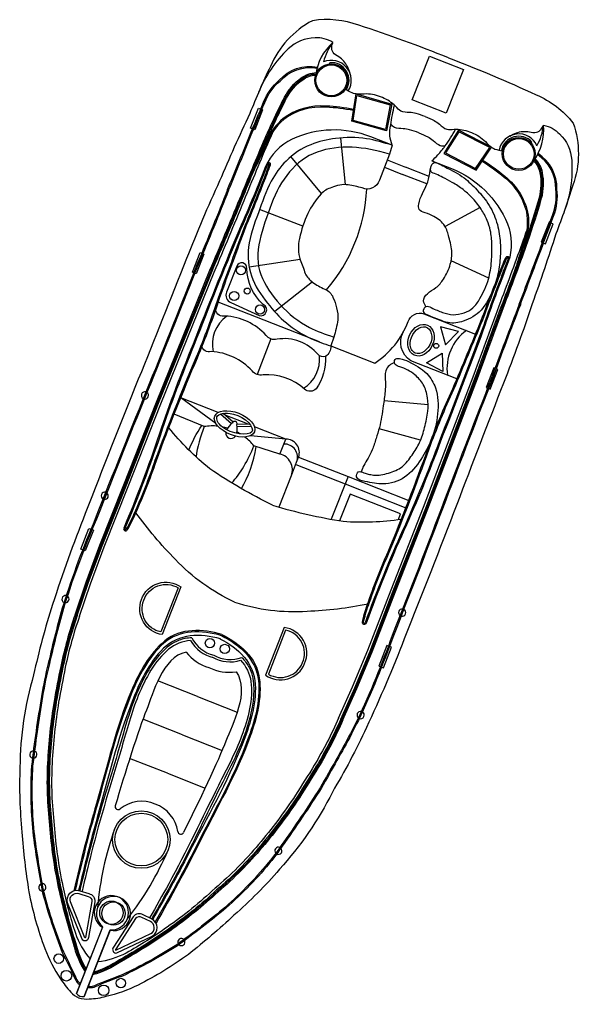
# Model space of a CAD drawing. Header units: metres. Extents: x 355371 to 357333, y 1740928 to 1742543.
# Drawn here: x 355869.32 to 355893.07, y 1741583.19 to 1741624.82 of the extents above; entities that cross this region are included whole.
import ezdxf

# ---------------------------------------------------------------- set-up
doc = ezdxf.new("R2010")
doc.units = ezdxf.units.M

msp = doc.modelspace()

# ---------------------------------------------------------------- linework, layer by layer
at = {"color": 32, "true_color": 0xcd6928}
for p, q in [((355882.508, 1741622.942), (355882.504, 1741622.991)), ((355883.169, 1741617.807), (355882.973, 1741619.797)), ((355891.051, 1741619.587), (355891.087, 1741619.62)), ((355882.148, 1741617.432), (355880.85, 1741619.002)), ((355884.942, 1741618.858), (355885.715, 1741618.555)), ((355884.822, 1741618.547), (355885.593, 1741618.244)), ((355886.725, 1741618.158), (355885.715, 1741618.555)), ((355886.627, 1741617.838), (355885.593, 1741618.244)), ((355881.357, 1741616.047), (355879.518, 1741616.755)), ((355888.891, 1741616.832), (355887.402, 1741616.03)), ((355881.239, 1741614.631), (355879.076, 1741614.298)), ((355889.256, 1741613.842), (355887.66, 1741614.577)), ((355881.764, 1741613.674), (355880.16, 1741612.414)), ((355882.058, 1741611.123), (355877.76, 1741612.811)), ((355880.002, 1741611.253), (355879.409, 1741609.742)), ((355877.757, 1741608.127), (355876.167, 1741608.751)), ((355877.665, 1741607.654), (355876.167, 1741608.751)), ((355886.677, 1741608.459), (355884.806, 1741608.629)), ((355878.326, 1741607.643), (355877.857, 1741608.055)), ((355878.391, 1741607.717), (355877.972, 1741608.085)), ((355878.999, 1741607.639), (355878.06, 1741608.008)), ((355878.556, 1741607.552), (355879.165, 1741607.536)), ((355878.559, 1741607.651), (355879.096, 1741607.637)), ((355880.628, 1741607), (355879.302, 1741607.52)), ((355880.628, 1741607), (355879.127, 1741607.139)), ((355886.358, 1741606.945), (355884.597, 1741607.437)), ((355880.376, 1741606.359), (355880.628, 1741607)), ((355883.277, 1741605.405), (355885.857, 1741604.392)), ((355883.156, 1741605.096), (355885.737, 1741604.082)), ((355876.882, 1741596.061), (355875.194, 1741596.724)), ((355876.882, 1741596.061), (355878.571, 1741595.398)), ((355876.241, 1741594.428), (355874.557, 1741595.089)), ((355876.241, 1741594.428), (355877.924, 1741593.766)), ((355875.599, 1741592.794), (355873.986, 1741593.427)), ((355875.599, 1741592.794), (355877.212, 1741592.16))]:
    msp.add_line(p, q, dxfattribs=at)
for points in [[(355887.539, 1741623.197, 0.01736), (355883.739, 1741624.585, 0.12634), (355881.765, 1741624.775, 0.172899), (355879.976, 1741622.836, 0.013884), (355879.097, 1741620.826, 0.008973), (355877.817, 1741617.965, 0.01509), (355876.417, 1741614.667, -0.002245), (355874.363, 1741609.538, 0.003342), (355872.11, 1741603.834, 0.016984), (355870.723, 1741599.97, 0.024546), (355869.916, 1741596.977, 0.067942), (355869.332, 1741593.046, 0.033948), (355869.419, 1741590.298, 0.022001), (355869.711, 1741587.763, 0.042872), (355870.39, 1741585.352, 0.059514), (355871.053, 1741584.064, 0.046364), (355871.496, 1741583.5, 0.104882), (355871.847, 1741583.24, 0.104882)], [(355882.626, 1741623.851, 0.164393), (355881.874, 1741624.043, 0.188684), (355880.737, 1741623.581, 0.10758), (355879.47, 1741621.721)], [(355887.539, 1741623.197, -0.01736), (355891.267, 1741621.629, -0.12634), (355892.843, 1741620.424, -0.172899), (355892.834, 1741617.787, -0.013884), (355892.11, 1741615.715, -0.008973), (355891.102, 1741612.748, -0.01509), (355889.884, 1741609.378, 0.002245), (355887.899, 1741604.222, -0.003342), (355885.669, 1741598.51, -0.016984), (355884.055, 1741594.734, -0.024546), (355882.61, 1741591.992, -0.067942), (355880.362, 1741588.714, -0.033948), (355878.43, 1741586.76, -0.022001), (355876.49, 1741585.101, -0.042872), (355874.352, 1741583.796, -0.059514), (355872.989, 1741583.303, -0.046364), (355872.281, 1741583.191, -0.104882), (355871.847, 1741583.24, -0.104882)], [(355871.677, 1741599.53), (355872.145, 1741600.912), (355872.729, 1741602.495), (355873.75, 1741605.048), (355875.13, 1741608.562), (355877.408, 1741614.172, 0.002601), (355878.677, 1741617.206, -0.004411), (355879.754, 1741619.786, -0.013009), (355880.576, 1741621.526, -0.113396), (355881.291, 1741622.348, -0.146005), (355881.918, 1741622.568, -1.595219)], [(355871.723, 1741599.514), (355872.191, 1741600.895), (355872.775, 1741602.478), (355873.796, 1741605.029), (355875.176, 1741608.543), (355877.454, 1741614.153, 0.002601), (355878.723, 1741617.187, -0.004411), (355879.799, 1741619.766, -0.013003), (355880.62, 1741621.503, -0.113337), (355881.32, 1741622.308, -0.144821), (355881.91, 1741622.518, -0.138987)], [(355871.77, 1741599.498), (355872.238, 1741600.879), (355872.822, 1741602.46), (355873.842, 1741605.011), (355875.222, 1741608.525), (355877.5, 1741614.134, 0.002601), (355878.768, 1741617.168, -0.00441), (355879.844, 1741619.746, -0.012997), (355880.664, 1741621.48, -0.113276), (355881.349, 1741622.268, -0.142458), (355881.903, 1741622.468, -0.142458)], [(355878.156, 1741617.596, 0.002942), (355879.087, 1741619.869, -0.002013), (355879.69, 1741621.313, -0.130442), (355880.356, 1741622.248, -0.261246), (355881.976, 1741622.808, -0.209197)], [(355878.202, 1741617.577, 0.002941), (355879.133, 1741619.851, -0.002014), (355879.736, 1741621.295, -0.130992), (355880.39, 1741622.212, -0.261832), (355881.967, 1741622.759, -0.261832)], [(355883.504, 1741620.953, 0.043334), (355882.348, 1741621.097, 0.18333), (355880.544, 1741620.578, 0.123985), (355879.762, 1741619.436, -0.015377), (355879.34, 1741618.553)], [(355883.511, 1741621.002, 0.043195), (355882.351, 1741621.146, 0.183415), (355880.513, 1741620.616, 0.094511), (355879.851, 1741619.762)], [(355871.864, 1741599.466), (355872.331, 1741600.846), (355872.914, 1741602.424), (355873.934, 1741604.975), (355875.314, 1741608.488), (355877.591, 1741614.096, 0.002601), (355878.86, 1741617.131, -0.00441), (355879.935, 1741619.707, -0.002867), (355880.108, 1741620.092, -0.002867)], [(355885.153, 1741619.482), (355884.239, 1741619.841, 0.202722), (355880.899, 1741619.744, 0.178768), (355879.771, 1741618.576, -0.010028), (355878.587, 1741615.741, 0.005356), (355876.695, 1741611.037, 0.016605), (355875.255, 1741607.197, -0.018921), (355873.748, 1741603.218, 0.925873), (355873.892, 1741603.135, 0.041202), (355874.236, 1741603.812, 0.024461), (355875.131, 1741606.081, -0.012888), (355876.875, 1741610.446, 0.019359), (355877.831, 1741613.025, -0.002375), (355878.934, 1741616.01, 0.006386), (355879.69, 1741617.889, 0.013656), (355879.977, 1741618.648, 0.862706), (355879.84, 1741618.72, -0.648089)], [(355891.583, 1741620.333, -0.164393), (355892.265, 1741619.962, -0.188684), (355892.783, 1741618.85, -0.10758), (355892.447, 1741616.625)], [(355885.153, 1741619.482), (355885.037, 1741619.105), (355884.608, 1741617.993, -0.448043), (355883.881, 1741617.669, 0.025561), (355883.28, 1741617.796, 0.15676), (355882.584, 1741617.681, 0.144288), (355882.129, 1741617.413, 0.079427), (355881.571, 1741616.583, 0.054179), (355881.211, 1741615.52, 0.127294), (355881.244, 1741614.614, -0.025195), (355881.453, 1741614.035, 0.112656), (355881.767, 1741613.671, 0.061652), (355882.288, 1741613.369, -0.222278), (355882.635, 1741613.019, -0.049109), (355882.789, 1741612.57, -0.09997), (355882.843, 1741612.065, -0.045992), (355882.667, 1741611.332), (355882.543, 1741610.957)], [(355890.602, 1741612.708, -0.002942), (355891.467, 1741615.008, 0.002013), (355892.008, 1741616.476, 0.130442), (355892.156, 1741617.614, 0.261246), (355891.35, 1741619.127, 0.209197)], [(355882.967, 1741595.101), (355883.563, 1741596.431), (355884.212, 1741597.987), (355885.2, 1741600.551), (355886.58, 1741604.065), (355888.728, 1741609.725, -0.002601), (355889.863, 1741612.811, 0.00441), (355890.829, 1741615.433, 0.012997), (355891.408, 1741617.261, 0.113276), (355891.442, 1741618.305, 0.142458), (355891.172, 1741618.827, 0.142458)], [(355883.012, 1741595.081), (355883.609, 1741596.412), (355884.257, 1741597.968), (355885.246, 1741600.533), (355886.626, 1741604.047), (355888.774, 1741609.707, -0.002601), (355889.909, 1741612.794, 0.004411), (355890.875, 1741615.416, 0.013003), (355891.456, 1741617.248, 0.113337), (355891.49, 1741618.314, 0.144821), (355891.201, 1741618.869, 0.138987)], [(355883.057, 1741595.061), (355883.654, 1741596.392), (355884.303, 1741597.95), (355885.292, 1741600.515), (355886.672, 1741604.029), (355888.82, 1741609.69, -0.002601), (355889.955, 1741612.777, 0.004411), (355890.922, 1741615.4, 0.013009), (355891.503, 1741617.235, 0.113396), (355891.539, 1741618.324, 0.146005), (355891.229, 1741618.912, 1.595219)], [(355886.838, 1741618.821), (355887.672, 1741618.493, -0.202722), (355890.054, 1741616.149, -0.178768), (355890.086, 1741614.525, 0.010028), (355889.024, 1741611.642, -0.005356), (355887.21, 1741606.908, -0.016605), (355885.652, 1741603.114, 0.018921), (355884.049, 1741599.173, -0.925873), (355883.886, 1741599.21, -0.041202), (355884.096, 1741599.94, -0.024461), (355884.983, 1741602.212, 0.012888), (355886.676, 1741606.597, -0.019359), (355887.73, 1741609.137, 0.002375), (355888.953, 1741612.076, -0.006386), (355889.678, 1741613.967, -0.013656), (355889.984, 1741614.719, -0.862706), (355890.133, 1741614.678, 0.648089)], [(355888.968, 1741618.807, -0.043334), (355889.913, 1741618.126, -0.18333), (355890.882, 1741616.518, -0.123985), (355890.677, 1741615.149, 0.015377), (355890.386, 1741614.215)], [(355888.996, 1741618.848, -0.043195), (355889.944, 1741618.164, -0.183415), (355890.93, 1741616.525, -0.094511), (355890.834, 1741615.449)], [(355890.556, 1741612.726, -0.002941), (355891.421, 1741615.025, 0.002014), (355891.962, 1741616.494, 0.130992), (355892.107, 1741617.611, 0.261832), (355891.323, 1741619.085, 0.261832)], [(355879.882, 1741618.694, 0.016488), (355879.817, 1741618.557, -0.010023), (355878.632, 1741615.721, 0.005356), (355876.741, 1741611.019, 0.016607), (355875.302, 1741607.181, -0.018921), (355873.793, 1741603.199, -0.01143), (355873.792, 1741603.197, 0.913283), (355873.851, 1741603.162, 0.041174), (355874.19, 1741603.832, 0.024478), (355875.085, 1741606.098, -0.012889), (355876.829, 1741610.465, 0.019362), (355877.784, 1741613.041, -0.002377), (355878.888, 1741616.028, 0.006391), (355879.644, 1741617.907, 0.013664), (355879.931, 1741618.665, -0.000701), (355879.931, 1741618.665, 0.819976), (355879.882, 1741618.694, 0.819976)], [(355878.156, 1741617.596, -0.006425), (355876.879, 1741614.467, -0.002217), (355874.829, 1741609.349, 0.003368), (355872.537, 1741603.61, 0.024633), (355871.178, 1741599.961, 0.015037), (355870.54, 1741597.466, 0.025439), (355870.25, 1741596.06, 0.013843), (355869.825, 1741593.101, 0.040266), (355869.878, 1741590.301, 0.016729), (355870.296, 1741587.717, 0.029739), (355871.134, 1741585.184, -0.01525), (355871.678, 1741584.053, 0.132389), (355871.814, 1741583.869, 0.028442), (355871.886, 1741583.812, 0.028442)], [(355878.202, 1741617.578, -0.006424), (355876.925, 1741614.448, -0.002217), (355874.875, 1741609.33, 0.003368), (355872.583, 1741603.591, 0.024633), (355871.226, 1741599.947, 0.015038), (355870.588, 1741597.455, 0.025461), (355870.298, 1741596.052, 0.013839), (355869.874, 1741593.097, 0.040238), (355869.927, 1741590.307, 0.016715), (355870.344, 1741587.728, 0.029693), (355871.179, 1741585.205, -0.015234), (355871.724, 1741584.072, 0.134036), (355871.846, 1741583.907, 0.024879), (355871.904, 1741583.859, 0.024879)], [(355882.876, 1741595.141), (355883.473, 1741596.47), (355884.12, 1741598.024), (355885.108, 1741600.587), (355886.488, 1741604.1), (355888.635, 1741609.759, -0.002601), (355889.77, 1741612.846, 0.00441), (355890.735, 1741615.465, 0.002867), (355890.871, 1741615.865, 0.002867)], [(355890.084, 1741614.687, -0.016488), (355890.04, 1741614.543, 0.010023), (355888.978, 1741611.659, -0.005356), (355887.164, 1741606.925, -0.016607), (355885.607, 1741603.134, 0.018921), (355884.002, 1741599.19, 0.01143), (355884.002, 1741599.187, -0.913283), (355883.935, 1741599.202, -0.041174), (355884.142, 1741599.924, -0.024478), (355885.029, 1741602.193, 0.012889), (355886.722, 1741606.58, -0.019362), (355887.776, 1741609.117, 0.002377), (355888.999, 1741612.058, -0.006391), (355889.724, 1741613.949, -0.013664), (355890.029, 1741614.699, 0.000701), (355890.029, 1741614.699, -0.819976), (355890.084, 1741614.687, -0.819976)], [(355890.602, 1741612.708, 0.006425), (355889.409, 1741609.547, 0.002217), (355887.428, 1741604.401, -0.003368), (355885.203, 1741598.636, -0.024633), (355883.716, 1741595.038, -0.015037), (355882.485, 1741592.775, -0.025439), (355881.741, 1741591.547, -0.013843), (355880.039, 1741589.09, -0.040266), (355878.095, 1741587.075, -0.016729), (355876.031, 1741585.465, -0.029739), (355873.692, 1741584.179, 0.01525), (355872.524, 1741583.721, -0.132389), (355872.3, 1741583.678, -0.028442), (355872.208, 1741583.685, -0.028442)], [(355890.556, 1741612.727, 0.006424), (355889.363, 1741609.564, 0.002217), (355887.382, 1741604.418, -0.003368), (355885.156, 1741598.653, -0.024633), (355883.671, 1741595.059, -0.015038), (355882.442, 1741592.799, -0.025461), (355881.7, 1741591.574, -0.013839), (355880, 1741589.12, -0.040238), (355878.063, 1741587.112, -0.016715), (355876.003, 1741585.506, -0.029693), (355873.674, 1741584.225, 0.015234), (355872.504, 1741583.766, -0.134036), (355872.302, 1741583.728, -0.024879), (355872.226, 1741583.733, -0.024879)], [(355882.543, 1741610.957, -0.291269), (355882.315, 1741610.508, -0.299867), (355882.001, 1741610.586, 0.273478), (355880.258, 1741611.237, -0.28657), (355879.793, 1741611.402, 0.198759), (355878.055, 1741612.226, -0.45148), (355877.648, 1741612.481, -1.463971)], [(355882.543, 1741610.957), (355884.41, 1741610.224, 0.158322), (355885.831, 1741611.987, -0.417676), (355886.499, 1741612.326), (355888.7, 1741611.461)], [(355887.905, 1741609.553), (355885.948, 1741610.322, -0.406088), (355885.64, 1741611.567)], [(355882.323, 1741610.513, -0.164009), (355881.927, 1741609.134, -0.407559), (355881.426, 1741609.123, 0.20466), (355879.664, 1741609.726, -0.28657), (355879.2, 1741609.891, 0.198759), (355877.461, 1741610.715, -0.45148), (355877.054, 1741610.97, -1.463971)], [(355880.072, 1741604.184, -0.033687), (355877.407, 1741605.729, -0.051879), (355875.66, 1741607.476, -1.92312)], [(355880.345, 1741604.116), (355880.867, 1741605.446, 0.462925), (355880.376, 1741606.359), (355879.278, 1741606.715)], [(355880.867, 1741605.446), (355881.093, 1741606.022, 0.545737), (355880.543, 1741606.784, 0.282905)], [(355881.093, 1741606.022), (355881.175, 1741606.23, 0.516839), (355880.628, 1741607, 0.282905)], [(355880.072, 1741604.184, 0.033687), (355883.076, 1741603.503, 0.051879), (355885.545, 1741603.595, 1.92312)], [(355878.457, 1741600.071, -0.096403), (355875.94, 1741601.883, -0.040538), (355874.261, 1741603.868, -1.92312)], [(355876.177, 1741600.712), (355875.383, 1741598.689, -0.483063), (355874.499, 1741600.18, -0.50024), (355876.177, 1741600.712, -0.418424)], [(355878.457, 1741600.071, 0.096403), (355881.534, 1741599.686, 0.040538), (355884.115, 1741599.998, 1.92312)], [(355871.677, 1741599.53, 0.031596), (355871.066, 1741597.338, 0.004928), (355870.783, 1741595.85, 0.02844), (355870.504, 1741593.228, 0.042875), (355870.593, 1741590.576, 0.035347), (355870.964, 1741587.953, 0.024093), (355871.599, 1741585.575, 0.079837), (355872.1, 1741584.356)], [(355871.723, 1741599.513, 0.031592), (355871.114, 1741597.328, 0.004926), (355870.832, 1741595.842, 0.028436), (355870.553, 1741593.225, 0.042895), (355870.642, 1741590.58, 0.035363), (355871.013, 1741587.963, 0.024111), (355871.647, 1741585.588, 0.077658), (355872.122, 1741584.414, 0.077658)], [(355871.77, 1741599.497, 0.031588), (355871.163, 1741597.318, 0.004924), (355870.88, 1741595.834, 0.028433), (355870.602, 1741593.223, 0.042917), (355870.692, 1741590.585, 0.035379), (355871.061, 1741587.973, 0.02413), (355871.694, 1741585.601, 0.075408), (355872.145, 1741584.472, 0.075408)], [(355871.863, 1741599.465, 0.031581), (355871.259, 1741597.298, 0.00492), (355870.978, 1741595.817, 0.028426), (355870.701, 1741593.218, 0.042959), (355870.79, 1741590.594, 0.035411), (355871.157, 1741587.994, 0.028829), (355871.688, 1741586.003, 0.092336), (355872.315, 1741584.904, 0.080328)], [(355880.563, 1741598.99), (355879.769, 1741596.967, 0.483063), (355881.431, 1741597.457, 0.50024), (355880.563, 1741598.99, 0.418424)], [(355883.057, 1741595.061, -0.031596), (355882.013, 1741593.039, -0.004928), (355881.208, 1741591.756, -0.02844), (355879.628, 1741589.645, -0.042875), (355877.758, 1741587.762, -0.035347), (355875.701, 1741586.093, -0.024093), (355873.618, 1741584.782, -0.079837), (355872.422, 1741584.23)], [(355883.011, 1741595.08, -0.031592), (355881.971, 1741593.065, -0.004926), (355881.167, 1741591.783, -0.028436), (355879.59, 1741589.676, -0.042895), (355877.725, 1741587.799, -0.035363), (355875.673, 1741586.133, -0.024111), (355873.592, 1741584.824, -0.077658), (355872.444, 1741584.288, -0.077658)], [(355882.966, 1741595.1, -0.031588), (355881.929, 1741593.091, -0.004924), (355881.125, 1741591.81, -0.028433), (355879.552, 1741589.708, -0.042917), (355877.692, 1741587.836, -0.035379), (355875.644, 1741586.173, -0.02413), (355873.566, 1741584.866, -0.075408), (355872.467, 1741584.346, -0.075408)], [(355882.876, 1741595.14, -0.031581), (355881.844, 1741593.142, -0.00492), (355881.043, 1741591.864, -0.028426), (355879.477, 1741589.771, -0.042959), (355877.626, 1741587.91, -0.035411), (355875.588, 1741586.254, -0.028829), (355873.844, 1741585.156, -0.092336), (355872.637, 1741584.778, -0.080328)], [(355871.879, 1741587.801), (355872.259, 1741587.683, -0.382221), (355872.517, 1741587.334), (355872.241, 1741585.823, -0.786544), (355871.978, 1741585.742), (355871.361, 1741587.284, -0.616464), (355871.879, 1741587.801, -3.844907)], [(355874.928, 1741586.604), (355874.569, 1741586.776, 0.382221), (355874.143, 1741586.696), (355873.316, 1741585.401, 0.786544), (355873.454, 1741585.162), (355874.955, 1741585.872, 0.616464), (355874.928, 1741586.604, 3.844907)]]:
    msp.add_lwpolyline(points, format="xyb", dxfattribs=at)
for points in [[(355888.18, 1741622.704), (355887.451, 1741620.847), (355886.003, 1741621.415), (355886.733, 1741623.272)], [(355885.131, 1741621.234), (355884.914, 1741620.097), (355883.433, 1741620.504), (355883.616, 1741621.663)], [(355885.074, 1741621.199), (355884.875, 1741620.159), (355883.488, 1741620.54), (355883.656, 1741621.601)], [(355887.967, 1741620.121), (355887.352, 1741619.139), (355888.715, 1741618.43), (355889.369, 1741619.404)], [(355887.985, 1741620.056), (355887.423, 1741619.158), (355888.699, 1741618.494), (355889.297, 1741619.385)], [(355887.423, 1741611.007), (355887.97, 1741611.57), (355887.209, 1741611.762)], [(355887.283, 1741610.652), (355887.301, 1741609.868), (355886.613, 1741610.244)]]:
    msp.add_lwpolyline(points, close=True, dxfattribs=at)
for points in [[(355879.216, 1741620.181), (355879.134, 1741620.214), (355879.466, 1741621.061), (355879.567, 1741621.022)], [(355879.613, 1741621.003), (355879.644, 1741620.991), (355879.312, 1741620.144), (355879.262, 1741620.163)], [(355891.854, 1741616.197), (355891.822, 1741616.209), (355891.489, 1741615.361), (355891.539, 1741615.342)], [(355891.585, 1741615.324), (355891.667, 1741615.292), (355892, 1741616.139), (355891.899, 1741616.178)], [(355876.72, 1741614.064), (355876.66, 1741614.087), (355876.989, 1741614.925), (355877.06, 1741614.897)], [(355877.106, 1741614.879), (355877.153, 1741614.861), (355876.824, 1741614.023), (355876.766, 1741614.046)], [(355889.523, 1741610.003), (355889.476, 1741610.021), (355889.147, 1741609.184), (355889.206, 1741609.161)], [(355889.252, 1741609.143), (355889.311, 1741609.119), (355889.64, 1741609.957), (355889.569, 1741609.985)], [(355877.161, 1741607.529), (355875.885, 1741608.049)], [(355881.175, 1741606.23), (355883.277, 1741605.405), (355882.564, 1741603.589)], [(355881.054, 1741605.922), (355883.156, 1741605.096)], [(355885.417, 1741603.577), (355885.511, 1741603.817), (355883.364, 1741604.66), (355882.919, 1741603.528)], [(355871.999, 1741602.292), (355871.919, 1741602.324), (355872.263, 1741603.2), (355872.35, 1741603.166)], [(355872.396, 1741603.148), (355872.456, 1741603.124), (355872.112, 1741602.248), (355872.045, 1741602.274)], [(355884.992, 1741598.201), (355884.932, 1741598.225), (355884.588, 1741597.349), (355884.655, 1741597.322)], [(355884.701, 1741597.304), (355884.78, 1741597.273), (355885.124, 1741598.149), (355885.038, 1741598.183)], [(355871.739, 1741583.439), (355872.851, 1741586.271)], [(355872.843, 1741586.249), (355871.739, 1741583.439)], [(355872.061, 1741583.313), (355873.173, 1741586.144)], [(355873.165, 1741586.122), (355872.061, 1741583.313)]]:
    msp.add_lwpolyline(points, dxfattribs=at)
for points in [[(355879.494, 1741612.245, 0.917705), (355879.675, 1741612.723, -0.209704), (355878.977, 1741614.251, 0.850912), (355878.55, 1741614.348), (355878.117, 1741613.244, 0.435659), (355878.297, 1741612.799)], [(355876.056, 1741600.674), (355875.32, 1741598.8, -0.460147), (355874.592, 1741600.146, -0.47706)], [(355880.626, 1741598.879), (355879.89, 1741597.006, 0.460147), (355881.34, 1741597.496, 0.47706)], [(355871.841, 1741587.684), (355872.228, 1741587.563, -0.383069), (355872.394, 1741587.351), (355872.116, 1741585.823, -0.853636), (355872.087, 1741585.801), (355871.477, 1741587.326, -0.613527)], [(355874.875, 1741586.492), (355874.51, 1741586.667, 0.383069), (355874.243, 1741586.624), (355873.408, 1741585.315, 0.853636), (355873.414, 1741585.28), (355874.898, 1741585.982, 0.613527)]]:
    msp.add_lwpolyline(points, format="xyb", close=True, dxfattribs=at)
for centre, radius in [((355882.567, 1741622.242), 0.702), ((355882.567, 1741622.242), 0.652), ((355890.532, 1741619.115), 0.702), ((355890.532, 1741619.115), 0.652), ((355878.725, 1741614.169), 0.196), ((355878.993, 1741613.288), 0.127), ((355878.439, 1741613.079), 0.196), ((355879.536, 1741612.5), 0.196), ((355887.024, 1741610.959), 0.105), ((355877.408, 1741598.326), 0.197), ((355878.038, 1741598.079), 0.197), ((355874.493, 1741589.978), 1.22), ((355874.493, 1741589.978), 1.22), ((355874.493, 1741589.978), 1.121), ((355874.493, 1741589.978), 1.121), ((355873.221, 1741586.871), 0.496), ((355873.311, 1741586.836), 0.496), ((355870.982, 1741584.919), 0.202), ((355871.307, 1741584.193), 0.225), ((355872.891, 1741583.571), 0.225), ((355873.623, 1741583.881), 0.202)]:
    msp.add_circle(centre, radius, dxfattribs=at)
for centre, radius, start, end in [((355884.147, 1741622.175), 2.264, 132.2284, 172.564), ((355884.438, 1741622.495), 2.264, 143.2018, 166.4343), ((355882.567, 1741622.242), 0.85, 327.8855, 112.7871), ((355882.567, 1741622.242), 0.751, 327.8855, 94.8354), ((355890.532, 1741619.115), 0.85, 24.3322, 169.2339), ((355889.328, 1741620.14), 2.264, 324.5553, 4.8909), ((355889.332, 1741620.573), 2.264, 330.685, 353.9176), ((355890.532, 1741619.115), 0.751, 42.284, 169.2339), ((355876.9, 1741618.007), 7.186, 319.4592, 356.9318), ((355878.955, 1741611.042), 1.444, 125.1841, 193.3316), ((355889.491, 1741609.989), 2.01, 126.0282, 187.9157), ((355880.626, 1741610.386), 1.444, 301.7597, 5.9638), ((355874.646, 1741608.851), 0.153, 74.655, 241.1575), ((355874.646, 1741608.851), 0.153, 259.7817, 56.0308), ((355877.509, 1741605.272), 2.283, 83.9939, 98.7497), ((355877.509, 1741605.272), 2.283, 73.4622, 79.8015), ((355878.838, 1741607.042), 0.799, 126.9643, 154.6044), ((355878.458, 1741607.641), 0.107, 338.5597, 158.5597), ((355877.771, 1741607.461), 0.799, 344.1622, 10.155), ((355878.838, 1741607.042), 0.799, 162.1749, 162.4442), ((355878.301, 1741607.243), 0.223, 169.362, 327.7075), ((355877.771, 1741607.461), 0.799, 334.6751, 334.9444), ((355877.509, 1741605.272), 2.283, 58.5088, 62.7487), ((355877.509, 1741605.272), 2.283, 39.1846, 52.5357), ((355872.936, 1741604.588), 0.153, 73.4304, 243.5296), ((355872.936, 1741604.588), 0.153, 262.1897, 54.7703), ((355871.267, 1741600.195), 0.153, 76.8335, 247.2401), ((355871.267, 1741600.195), 0.153, 265.899, 58.1746), ((355885.576, 1741599.624), 0.153, 82.3491, 234.9296), ((355885.576, 1741599.624), 0.153, 253.5898, 63.6889), ((355877.876, 1741599.164), 1.48, 209.5214, 257.2712), ((355877.876, 1741599.164), 1.381, 206.0641, 257.2712), ((355877.87, 1741599.085), 1.863, 217.6838, 254.2861), ((355878.265, 1741599.011), 1.48, 239.8481, 287.5979), ((355878.265, 1741599.011), 1.381, 239.8481, 291.0552), ((355878.216, 1741598.949), 1.863, 242.8332, 279.4355), ((355883.81, 1741595.269), 0.153, 78.9447, 231.2203), ((355883.81, 1741595.269), 0.153, 249.8792, 60.2858), ((355869.9, 1741593.593), 0.153, 88.8481, 256.9438), ((355869.9, 1741593.593), 0.153, 275.5789, 70.2131), ((355873.509, 1741591.384), 0.13, 162.8973, 309.3651), ((355874.507, 1741590.136), 1.468, 66.8193, 128.6204), ((355874.59, 1741590.104), 1.468, 8.4989, 70.3), ((355885.552, 1741586.025), 12.964, 160.1615, 175.2323), ((355876.171, 1741590.338), 0.13, 187.7543, 334.222), ((355880.318, 1741589.502), 0.153, 66.9062, 221.5405), ((355880.318, 1741589.502), 0.153, 240.1755, 48.2712), ((355863.7, 1741594.606), 12.964, 321.887, 336.9579), ((355870.285, 1741587.947), 0.153, 113.1872, 268.3292), ((355870.285, 1741587.947), 0.153, 286.967, 94.5494), ((355873.221, 1741586.871), 0.728, 266.2261, 238.6757), ((355873.311, 1741586.836), 0.728, 258.4436, 230.8932), ((355876.195, 1741585.626), 0.153, 42.5699, 210.1523), ((355876.195, 1741585.626), 0.153, 228.7901, 23.9321), ((355871.987, 1741583.597), 0.294, 212.467, 284.6523), ((355871.987, 1741583.597), 0.294, 212.467, 284.6523)]:
    msp.add_arc(centre, radius, start, end, dxfattribs=at)
for centre, major_axis, ratio in [((355886.375, 1741611.198), (-0.284, -0.638), 0.758117), ((355878.458, 1741607.641), (-0.845, 0.332), 0.533092)]:
    msp.add_ellipse(centre, major_axis=major_axis, ratio=ratio, dxfattribs=at)
for start_param, end_param in [(4.712389, 5.232342), (0.830012, 1.576846)]:
    msp.add_ellipse((355878.217, 1741607.115), major_axis=(-0.975, -2.482), ratio=0.425319, start_param=start_param, end_param=end_param, dxfattribs=at)
for points in [[(355883.364, 1741622.536), (355883.249, 1741622.832), (355882.879, 1741623.241), (355882.64, 1741623.428), (355882.582, 1741623.664), (355882.626, 1741623.851)], [(355886.559, 1741620.702), (355886.165, 1741620.833), (355885.889, 1741620.877), (355885.526, 1741620.928), (355885.292, 1741621.142), (355884.739, 1741621.506), (355884.056, 1741621.664), (355883.674, 1741621.655), (355883.45, 1741621.707), (355883.162, 1741621.871)], [(355885.153, 1741619.482), (355885.059, 1741619.877), (355885.089, 1741620.347), (355885.247, 1741621.186)], [(355886.559, 1741620.702), (355886.937, 1741620.53), (355887.168, 1741620.374), (355887.469, 1741620.165), (355887.787, 1741620.162), (355888.44, 1741620.053), (355889.047, 1741619.704), (355889.321, 1741619.438), (355889.52, 1741619.323), (355889.843, 1741619.247)], [(355886.838, 1741618.821), (355887.096, 1741619.077), (355887.394, 1741619.441), (355887.849, 1741620.164)], [(355890.148, 1741619.873), (355890.433, 1741620.011), (355890.983, 1741620.058), (355891.286, 1741620.033), (355891.488, 1741620.166), (355891.583, 1741620.333)], [(355885.153, 1741619.482), (355884.061, 1741619.762), (355882.746, 1741619.773), (355881.691, 1741619.508), (355880.642, 1741618.813), (355880.013, 1741617.952), (355879.467, 1741616.613), (355879.047, 1741615.147), (355879.171, 1741613.932), (355879.859, 1741612.769), (355880.656, 1741611.932), (355881.696, 1741611.27), (355882.543, 1741610.957)], [(355886.587, 1741612.633), (355886.486, 1741612.866), (355886.649, 1741613.176), (355887.012, 1741613.434), (355887.332, 1741613.792), (355887.622, 1741614.424), (355887.693, 1741614.922), (355887.565, 1741615.58), (355887.391, 1741616.05), (355886.927, 1741616.453), (355886.549, 1741616.615), (355886.3, 1741616.754), (355886.28, 1741616.984), (355886.442, 1741617.431), (355886.752, 1741618.291), (355886.888, 1741618.729), (355887.373, 1741618.577), (355888.207, 1741618.093), (355888.754, 1741617.588), (355889.281, 1741616.925), (355889.623, 1741616.11), (355889.746, 1741615.332), (355889.732, 1741614.591), (355889.612, 1741613.864), (355889.342, 1741613.141), (355888.928, 1741612.474), (355888.583, 1741612.195), (355888.176, 1741612.005), (355887.528, 1741611.945), (355887.157, 1741612.067), (355886.71, 1741612.244), (355886.49, 1741612.413), (355886.587, 1741612.633), (355886.815, 1741612.583), (355887.296, 1741612.377), (355887.739, 1741612.281), (355888.208, 1741612.367), (355888.579, 1741612.57), (355888.879, 1741612.965), (355889.244, 1741613.797), (355889.371, 1741614.553), (355889.389, 1741615.265), (355889.323, 1741615.871), (355889.186, 1741616.287), (355888.931, 1741616.772), (355888.522, 1741617.278), (355888.164, 1741617.598), (355887.704, 1741617.903), (355887.304, 1741618.116), (355887.015, 1741618.254), (355886.802, 1741618.371), (355886.789, 1741618.52)], [(355884.138, 1741605.509), (355883.955, 1741605.566), (355883.712, 1741605.605), (355883.643, 1741605.39), (355883.991, 1741605.201), (355884.768, 1741605.094), (355885.675, 1741605.374), (355886.372, 1741606.135), (355886.817, 1741606.972), (355887.084, 1741608.074), (355886.991, 1741609.17), (355886.619, 1741609.777), (355885.85, 1741610.291), (355885.464, 1741610.418), (355885.274, 1741610.38), (355885.28, 1741610.169), (355885.472, 1741610.072), (355886.114, 1741609.726), (355886.473, 1741609.311), (355886.653, 1741608.754), (355886.667, 1741608.188), (355886.532, 1741607.493), (355886.318, 1741606.854), (355885.996, 1741606.32), (355885.577, 1741605.824), (355884.997, 1741605.553), (355884.354, 1741605.469), (355884.138, 1741605.509)], [(355885.248, 1741610.258), (355885.033, 1741610.124), (355884.879, 1741609.9), (355884.863, 1741609.414), (355884.853, 1741609.024), (355884.775, 1741608.409), (355884.61, 1741607.489), (355884.47, 1741607.019), (355884.302, 1741606.537), (355884.129, 1741606.179), (355883.942, 1741605.869), (355883.836, 1741605.609)]]:
    msp.add_spline(points, degree=3, dxfattribs=at)
for points, knots in [([(355886.288, 1741620.012), (355886.157, 1741620.061), (355885.939, 1741620.143), (355885.595, 1741620.202), (355885.281, 1741620.181), (355885.143, 1741620.32), (355885.093, 1741620.374)], [0, 0, 0, 0, 0.00840925, 0.01405459, 0.02148076, 0.02583256, 0.02583256, 0.02583256, 0.02583256]), ([(355886.288, 1741620.012), (355886.417, 1741619.959), (355886.632, 1741619.871), (355886.925, 1741619.679), (355887.14, 1741619.451), (355887.336, 1741619.459), (355887.41, 1741619.465)], [0, 0, 0, 0, 0.00840925, 0.01405459, 0.02148076, 0.02583256, 0.02583256, 0.02583256, 0.02583256]), ([(355885.037, 1741619.105), (355883.956, 1741619.435), (355882.906, 1741619.529), (355881.027, 1741618.852), (355880.406, 1741618.019), (355879.641, 1741615.958), (355879.231, 1741614.883), (355879.91, 1741613.095), (355880.729, 1741612.223), (355881.952, 1741611.572), (355882.294, 1741611.455), (355882.667, 1741611.332)], [0, 0, 0, 0, 0.0684102, 0.0684102, 0.1368204, 0.1368204, 0.2052306, 0.2052306, 0.2736407, 0.2736407, 0.2974604, 0.2974604, 0.2974604, 0.2974604]), ([(355886.131, 1741610.651), (355886.343, 1741610.556), (355886.704, 1741610.779), (355886.908, 1741611.468), (355886.732, 1741611.779), (355886.231, 1741611.767), (355885.917, 1741611.404), (355885.91, 1741610.866), (355886.003, 1741610.708), (355886.131, 1741610.651)], [0, 0, 0, 0, 1.743273, 1.743273, 3.486547, 3.486547, 5.22982, 5.22982, 6.283185, 6.283185, 6.283185, 6.283185]), ([(355877.705, 1741607.937), (355877.667, 1741607.841), (355877.734, 1741607.665), (355878.316, 1741607.191), (355879.061, 1741607.138), (355879.315, 1741607.473), (355878.933, 1741607.93), (355878.045, 1741608.151), (355877.753, 1741608.06), (355877.705, 1741607.937)], [0, 0, 0, 0, 1.031451, 1.031451, 2.992455, 2.992455, 4.95346, 4.95346, 6.283185, 6.283185, 6.283185, 6.283185]), ([(355877.915, 1741598.691), (355877.103, 1741598.934), (355876.165, 1741598.975), (355874.824, 1741597.87), (355874.401, 1741597.073), (355873.408, 1741594.741), (355873.061, 1741593.137), (355872.229, 1741590.305), (355871.926, 1741589.079), (355871.623, 1741587.802)], [0, 0, 0, 0, 0.0462196, 0.0462196, 0.0924392, 0.0924392, 0.1947325, 0.1947325, 0.2709084, 0.2709084, 0.2709084, 0.2709084]), ([(355877.901, 1741598.643), (355877.065, 1741598.893), (355876.114, 1741598.904), (355874.78, 1741597.731), (355874.373, 1741596.905), (355873.406, 1741594.55), (355873.048, 1741592.944), (355872.249, 1741590.178), (355871.963, 1741589.022), (355871.677, 1741587.815)], [0, 0, 0, 0, 0.0480884, 0.0480884, 0.0961768, 0.0961768, 0.1985377, 0.1985377, 0.2704106, 0.2704106, 0.2704106, 0.2704106]), ([(355877.858, 1741598.502), (355877.005, 1741598.757), (355876.084, 1741598.728), (355874.792, 1741597.487), (355874.408, 1741596.63), (355873.465, 1741594.221), (355873.084, 1741592.577), (355872.331, 1741589.892), (355872.075, 1741588.851), (355871.827, 1741587.814)], [0, 0, 0, 0, 0.0508337, 0.0508337, 0.1016674, 0.1016674, 0.2060328, 0.2060328, 0.2709084, 0.2709084, 0.2709084, 0.2709084]), ([(355876.635, 1741598.557), (355876.446, 1741598.545), (355875.662, 1741598.399), (355874.336, 1741596.737), (355873.591, 1741593.902), (355872.589, 1741590.795), (355872.083, 1741588.672), (355871.875, 1741587.802)], [0.0234044, 0.0234044, 0.0234044, 0.0234044, 0.0350942, 0.0739111, 0.138251, 0.2165713, 0.2709084, 0.2709084, 0.2709084, 0.2709084]), ([(355876.588, 1741598.435), (355876.242, 1741598.399), (355875.925, 1741598.293), (355875.074, 1741597.596), (355874.657, 1741596.818), (355874.07, 1741595.381), (355873.876, 1741594.64), (355873.22, 1741592.401), (355872.743, 1741590.904), (355872.228, 1741588.855), (355872.1, 1741588.317), (355871.971, 1741587.78)], [0.0248254, 0.0248254, 0.0248254, 0.0248254, 0.0474598, 0.0474598, 0.0949196, 0.0949196, 0.1423794, 0.1423794, 0.237299, 0.237299, 0.2709084, 0.2709084, 0.2709084, 0.2709084]), ([(355877.827, 1741598.514), (355878.626, 1741598.12), (355879.282, 1741597.472), (355879.384, 1741595.684), (355879.082, 1741594.794), (355878.134, 1741592.387), (355877.294, 1741590.924), (355876.019, 1741588.443), (355875.499, 1741587.506), (355874.974, 1741586.578)], [0, 0, 0, 0, 0.0508337, 0.0508337, 0.1016674, 0.1016674, 0.2060328, 0.2060328, 0.2709084, 0.2709084, 0.2709084, 0.2709084]), ([(355877.893, 1741598.647), (355878.675, 1741598.261), (355879.379, 1741597.621), (355879.559, 1741595.854), (355879.295, 1741594.973), (355878.401, 1741592.589), (355877.57, 1741591.168), (355876.274, 1741588.597), (355875.697, 1741587.556), (355875.085, 1741586.477)], [0, 0, 0, 0, 0.0480884, 0.0480884, 0.0961768, 0.0961768, 0.1985377, 0.1985377, 0.2704106, 0.2704106, 0.2704106, 0.2704106]), ([(355877.915, 1741598.691), (355878.675, 1741598.316), (355879.391, 1741597.709), (355879.621, 1741595.986), (355879.389, 1741595.115), (355878.529, 1741592.73), (355877.693, 1741591.318), (355876.375, 1741588.677), (355875.763, 1741587.572), (355875.116, 1741586.43)], [0, 0, 0, 0, 0.0462196, 0.0462196, 0.0924392, 0.0924392, 0.1947325, 0.1947325, 0.2709084, 0.2709084, 0.2709084, 0.2709084]), ([(355876.396, 1741597.946), (355875.388, 1741597.734), (355874.992, 1741596.188), (355874.398, 1741594.72), (355873.772, 1741592.736), (355873.384, 1741591.419)], [0.0313661, 0.0313661, 0.0313661, 0.0313661, 0.1084744, 0.1084744, 0.1920729, 0.1920729, 0.1920729, 0.1920729]), ([(355878.713, 1741597.601), (355878.942, 1741597.339), (355879.102, 1741597.046), (355879.252, 1741595.956), (355879.027, 1741595.102), (355878.48, 1741593.649), (355878.117, 1741592.974), (355877.075, 1741590.888), (355876.406, 1741589.466), (355875.389, 1741587.613), (355875.117, 1741587.132), (355874.845, 1741586.651)], [0.0248254, 0.0248254, 0.0248254, 0.0248254, 0.0474598, 0.0474598, 0.0949196, 0.0949196, 0.1423794, 0.1423794, 0.237299, 0.237299, 0.2709084, 0.2709084, 0.2709084, 0.2709084]), ([(355878.762, 1741597.722), (355878.891, 1741597.584), (355879.367, 1741596.944), (355879.208, 1741594.824), (355877.824, 1741592.239), (355876.445, 1741589.281), (355875.371, 1741587.381), (355874.931, 1741586.602)], [0.0234044, 0.0234044, 0.0234044, 0.0234044, 0.0350942, 0.0739111, 0.138251, 0.2165713, 0.2709084, 0.2709084, 0.2709084, 0.2709084]), ([(355878.521, 1741597.111), (355879.115, 1741596.27), (355878.354, 1741594.868), (355877.79, 1741593.388), (355876.898, 1741591.508), (355876.286, 1741590.279)], [0.0313661, 0.0313661, 0.0313661, 0.0313661, 0.1084744, 0.1084744, 0.1920729, 0.1920729, 0.1920729, 0.1920729])]:
    msp.add_open_spline(points, degree=3, knots=knots, dxfattribs=at)
for points in [[(355876.517, 1741606.529), (355876.652, 1741606.881), (355876.833, 1741607.238), (355877.071, 1741607.582)], [(355878.75, 1741604.89), (355879.035, 1741605.389), (355879.272, 1741605.993), (355879.37, 1741606.679)]]:
    msp.add_open_spline(points, degree=3, dxfattribs=at)

doc.saveas('drawing.dxf')
